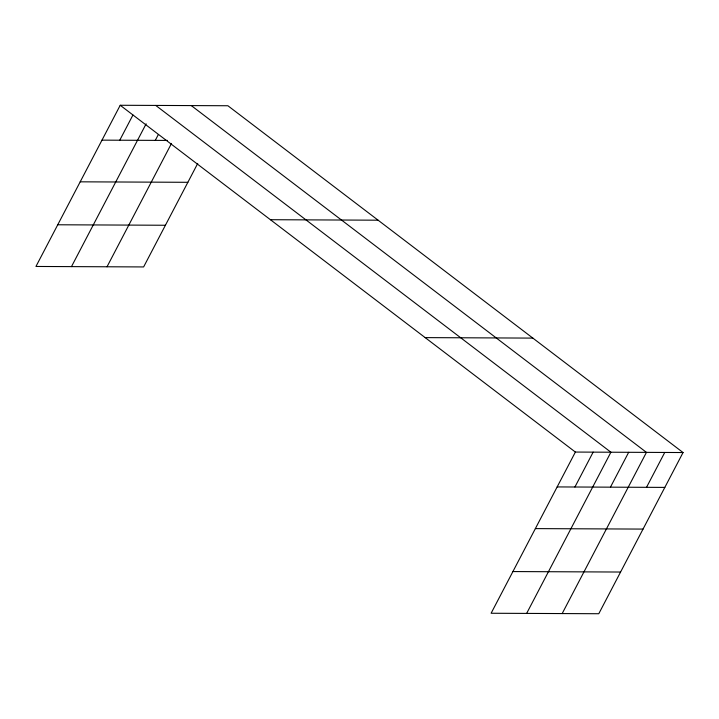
<?xml version="1.0" encoding="UTF-8"?>
<svg xmlns="http://www.w3.org/2000/svg" width="719" height="719" viewBox="0 0 719 719"><rect width="100%" height="100%" fill="white"/><g stroke="black" fill="none" stroke-linecap="round" stroke-linejoin="round"><path stroke-width="1.08" d="M683.05 452.539L575.38 452.062L491.113 613.253L598.783 613.729L683.05 452.539L227.887 105.747L120.217 105.271L35.95 266.461L143.62 266.938L197.725 163.447M119.758 140.214L132.925 115.04M71.478 266.623L146.128 123.83M155.286 140.376L158.324 134.561M107.014 266.776L171.499 143.432M574.912 487.006L593.148 452.134M526.641 613.406L610.907 452.215L155.753 105.432M610.449 487.158L628.676 452.296M562.177 613.568L646.444 452.377L191.281 105.585M646.516 487.32L664.742 452.458M101.99 140.142L167.5 140.43M80.195 181.826L187.866 182.302M270.425 219.708L378.095 220.194M57.745 224.777L165.415 225.254M425.172 337.615L532.851 338.101M557.153 486.925L664.823 487.401M535.358 528.609L643.029 529.085M512.908 571.56L620.578 572.036M120.217 105.271L575.38 452.062"/></g></svg>
